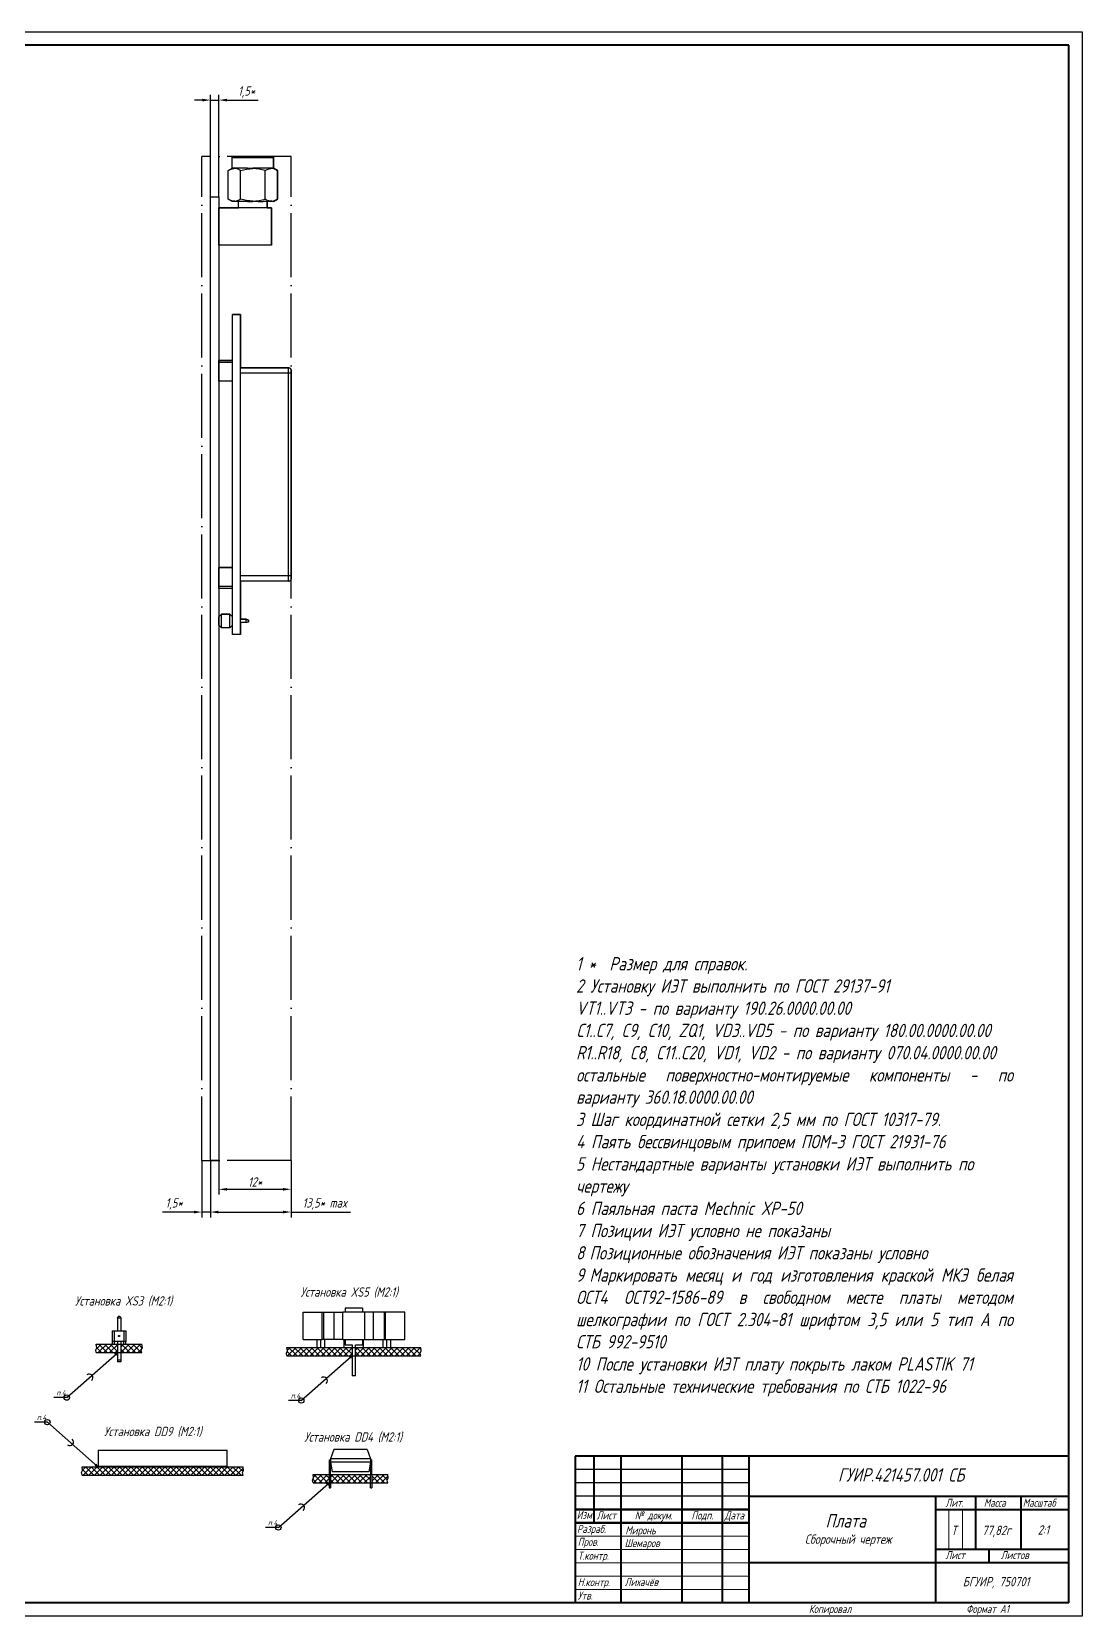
# Model space of a CAD drawing. Extents: x 346 to 4955, y 45 to 639.
# Drawn here: x 3597 to 3991, y 45 to 639 of the extents above; entities that cross this region are included whole.
import ezdxf

# ---------------------------------------------------------------- set-up
doc = ezdxf.new("R2010")
doc.units = 0
doc.header["$MEASUREMENT"] = 0
doc.linetypes.add('ACAD_ISO04W100', pattern=[30, 24, -3, 0, -3])
doc.layers.get('0').update_dxf_attribs({"linetype": 'CONTINUOUS'})
doc.layers.get('DEFPOINTS').update_dxf_attribs({"linetype": 'CONTINUOUS'})
doc.layers.add('KONTUR', color=7, linetype='CONTINUOUS')
doc.layers.add('Тонкие', color=7, linetype='CONTINUOUS')
for name, color, linetype, lineweight in [('Основная', 7, 'CONTINUOUS', 40), ('текст', 7, 'CONTINUOUS', 30), ('тонкая', 7, 'CONTINUOUS', 20)]:
    doc.layers.add(name, color=color, linetype=linetype, lineweight=lineweight)
doc.styles.add('GOST type A', font='gost.TTF', dxfattribs={"oblique": 15, "height": 0.2})
doc.styles.add('GOST type A0', font='gost.TTF', dxfattribs={"oblique": 15, "height": 3.5})
doc.dimstyles.new('GOST type A', dxfattribs={"dimtxt": 3.5, "dimasz": 3, "dimexe": 2, "dimexo": 0, "dimgap": 1, "dimtad": 1, "dimtoh": 1, "dimtxsty": 'GOST type A0', "dimcen": 0, "dimazin": 2, "dimtfac": 1, "dimtmove": 0, "dimatfit": 3, "dimfxl": 1, "dimarcsym": 0})
pattern_1 = [(45, (249.712, 0), (-1.0606602, 1.0606602), []), (135, (249.712, 0), (-1.0606602, -1.0606602), [])]

# ---------------------------------------------------------------- blocks, each defined once
blk = doc.blocks.new('*D8')
at = {"color": 0, "lineweight": -2, "transparency": 16777216}
for p, q in [((3661.04, 613.18), (3658.04, 613.18)), ((3664.04, 576.85), (3664.04, 615.18)), ((3664.04, 613.18), (3667.22, 613.18)), ((3667.22, 576.85), (3667.22, 615.18)), ((3670.22, 613.18), (3681.92, 613.18))]:
    blk.add_line(p, q, dxfattribs=at)
at = {"color": 0, "transparency": 16777216}
for points in [[(3661.04, 613.68), (3661.04, 612.68), (3664.04, 613.18)], [(3670.22, 613.68), (3670.22, 612.68), (3667.22, 613.18)]]:
    blk.add_solid(points, dxfattribs=at)
at = {"layer": 'DEFPOINTS', "color": 0, "transparency": 16777216}
for p in [(3667.22, 613.18), (3664.04, 576.85), (3667.22, 576.85)]:
    blk.add_point(p, dxfattribs=at)
at = {"color": 0, "transparency": 16777216, "insert": (3677.57, 616.19), "char_height": 3.5, "attachment_point": 5, "style": 'GOST type A0'}
blk.add_mtext('1,5*', dxfattribs=at)
blk = doc.blocks.new('*D9')
at = {"layer": 'DEFPOINTS', "color": 0, "transparency": 16777216}
for p in [(3667.22, 215.65), (3694.3, 215.65), (3694.3, 204.88)]:
    blk.add_point(p, dxfattribs=at)
at = {"layer": 'Тонкие', "color": 0, "lineweight": -2, "transparency": 16777216}
for p, q in [((3667.22, 215.65), (3667.22, 202.88)), ((3694.3, 215.65), (3694.3, 202.88)), ((3670.22, 204.88), (3691.3, 204.88))]:
    blk.add_line(p, q, dxfattribs=at)
at = {"layer": 'Тонкие', "color": 0, "transparency": 16777216}
for points in [[(3670.22, 205.38), (3670.22, 204.38), (3667.22, 204.88)], [(3691.3, 205.38), (3691.3, 204.38), (3694.3, 204.88)]]:
    blk.add_solid(points, dxfattribs=at)
at = {"layer": 'Тонкие', "color": 0, "transparency": 16777216, "insert": (3680.76, 207.63), "char_height": 3.5, "attachment_point": 5, "style": 'GOST type A0'}
blk.add_mtext('12*', dxfattribs=at)
blk = doc.blocks.new('*D10')
at = {"layer": 'DEFPOINTS', "color": 0, "transparency": 16777216}
for p in [(3664.04, 215.65), (3694.3, 215.65), (3694.3, 196.35)]:
    blk.add_point(p, dxfattribs=at)
at = {"layer": 'Тонкие', "color": 0, "lineweight": -2, "transparency": 16777216}
for p, q in [((3664.04, 215.65), (3664.04, 194.35)), ((3694.3, 215.65), (3694.3, 194.35)), ((3667.04, 196.35), (3691.3, 196.35)), ((3694.3, 196.35), (3716.5, 196.35))]:
    blk.add_line(p, q, dxfattribs=at)
at = {"layer": 'Тонкие', "color": 0, "transparency": 16777216}
for points in [[(3667.04, 196.85), (3667.04, 195.85), (3664.04, 196.35)], [(3691.3, 196.85), (3691.3, 195.85), (3694.3, 196.35)]]:
    blk.add_solid(points, dxfattribs=at)
at = {"layer": 'Тонкие', "color": 0, "transparency": 16777216, "insert": (3706.9, 199.37), "char_height": 3.5, "attachment_point": 5, "style": 'GOST type A0'}
blk.add_mtext('13,5* max', dxfattribs=at)
blk = doc.blocks.new('*D11')
at = {"layer": 'DEFPOINTS', "color": 0, "transparency": 16777216}
for p in [(3660.86, 215.65), (3664.04, 215.65), (3664.04, 196.35)]:
    blk.add_point(p, dxfattribs=at)
at = {"layer": 'Тонкие', "color": 0, "lineweight": -2, "transparency": 16777216}
for p, q in [((3660.86, 215.65), (3660.86, 194.35)), ((3664.04, 215.65), (3664.04, 194.35)), ((3657.86, 196.35), (3646.03, 196.35)), ((3664.04, 196.35), (3660.86, 196.35)), ((3667.04, 196.35), (3670.04, 196.35))]:
    blk.add_line(p, q, dxfattribs=at)
at = {"layer": 'Тонкие', "color": 0, "transparency": 16777216}
for points in [[(3657.86, 196.85), (3657.86, 195.85), (3660.86, 196.35)], [(3667.04, 196.85), (3667.04, 195.85), (3664.04, 196.35)]]:
    blk.add_solid(points, dxfattribs=at)
at = {"layer": 'Тонкие', "color": 0, "transparency": 16777216, "insert": (3650.38, 199.37), "char_height": 3.5, "attachment_point": 5, "style": 'GOST type A0'}
blk.add_mtext('1,5*', dxfattribs=at)

msp = doc.modelspace()

# ---------------------------------------------------------------- hatches: boundary and pattern name
h = msp.add_hatch()
h.set_pattern_fill('ANSI37', color=256, scale=12)
h.set_pattern_definition(pattern_1)
h.paths.add_polyline_path([(3585.423, 99.112), (3558.843, 99.112), (3559.043, 97.769), (3558.643, 96.969), (3558.843, 95.969), (3585.423, 95.969), (3585.223, 96.969), (3585.623, 97.769)])
h.paths.add_polyline_path([(3676.062, 98.707), (3676.462, 99.507), (3676.262, 100.849), (3615.95, 100.849), (3616.15, 99.507), (3615.75, 98.707), (3615.95, 97.707), (3676.262, 97.707)])
h.paths.add_polyline_path([(3512.016, 154.567), (3511.816, 155.909), (3470.416, 155.909), (3470.616, 154.567), (3470.216, 153.767), (3470.416, 152.767), (3511.816, 152.767), (3511.616, 153.767)])
h = msp.add_hatch()
h.set_pattern_fill('ANSI37', color=256, scale=12)
h.set_pattern_definition(pattern_1)
h.paths.add_polyline_path([(3220.716, 96.847), (3214.716, 96.847), (3214.916, 95.505), (3214.516, 94.705), (3214.716, 93.705), (3220.716, 93.705)])
h.paths.add_polyline_path([(3225.796, 96.847), (3221.986, 96.847), (3221.986, 93.705), (3225.796, 93.705)])
h.paths.add_polyline_path([(3230.876, 96.847), (3227.066, 96.847), (3227.066, 93.705), (3230.876, 93.705)])
h.paths.add_polyline_path([(3252.647, 96.847), (3232.146, 96.847), (3232.146, 93.705), (3252.647, 93.705)])
h.paths.add_polyline_path([(3307.474, 97.74), (3288.274, 97.74), (3288.274, 94.598), (3307.474, 94.598)])
h.paths.add_polyline_path([(3331.474, 96.398), (3331.274, 97.74), (3309.074, 97.74), (3309.074, 94.598), (3331.274, 94.598), (3331.074, 95.598)])
h.paths.add_polyline_path([(3363.973, 89.788), (3356.982, 89.788), (3357.182, 88.446), (3356.782, 87.646), (3356.982, 86.646), (3363.973, 86.646)])
h.paths.add_polyline_path([(3396.882, 89.788), (3370.323, 89.788), (3370.323, 86.646), (3396.882, 86.646)])
h.paths.add_polyline_path([(3369.053, 89.788), (3365.243, 89.788), (3365.243, 86.646), (3369.053, 86.646)])
h.paths.add_polyline_path([(3436.73, 102.155), (3430.73, 102.155), (3430.93, 100.813), (3430.53, 100.013), (3430.73, 99.013), (3436.73, 99.013)])
h.paths.add_polyline_path([(3452.478, 102.155), (3437.238, 102.155), (3437.238, 99.013), (3452.478, 99.013)])
h.paths.add_polyline_path([(3459.186, 100.813), (3458.986, 102.155), (3452.986, 102.155), (3452.986, 99.013), (3458.986, 99.013), (3458.786, 100.013)])
h.paths.add_polyline_path([(3563.61, 148.006), (3563.637, 149.427), (3556.937, 149.427), (3557.137, 148.085), (3556.737, 147.285), (3556.937, 146.285), (3564.071, 146.285)])
h.paths.add_polyline_path([(3567.437, 149.427), (3564.637, 149.427), (3564.645, 148.006), (3565.106, 146.285), (3567.437, 146.285)])
h.paths.add_polyline_path([(3576.541, 148.186), (3576.66, 149.427), (3572.437, 149.427), (3572.437, 146.285), (3575.654, 146.285)])
h.paths.add_polyline_path([(3592.183, 149.427), (3577.316, 149.427), (3577.203, 148.186), (3576.316, 146.285), (3592.183, 146.285)])
h.paths.add_polyline_path([(3629.165, 146.801), (3621.26, 146.801), (3621.46, 145.459), (3621.06, 144.659), (3621.26, 143.659), (3629.165, 143.659)])
h.paths.add_polyline_path([(3638.54, 145.459), (3638.34, 146.801), (3630.435, 146.801), (3630.435, 143.659), (3638.34, 143.659), (3638.14, 144.659)])
h.paths.add_polyline_path([(3717.157, 145.635), (3692.742, 145.635), (3692.942, 144.293), (3692.542, 143.493), (3692.742, 142.493), (3717.157, 142.493)])
h = msp.add_hatch()
h.set_pattern_fill('ANSI37', color=256, scale=12)
h.set_pattern_definition(pattern_1)
h.paths.add_polyline_path([(3743.042, 144.293), (3742.842, 145.635), (3718.427, 145.635), (3718.427, 142.493), (3742.842, 142.493), (3742.642, 143.493)])
h = msp.add_hatch()
h.set_pattern_fill('ANSI37', color=256, scale=12)
h.set_pattern_definition(pattern_1)
h.paths.add_polyline_path([(3723.984, 98.002), (3709.018, 98.002), (3709.018, 94.86), (3723.984, 94.86)])
h.paths.add_polyline_path([(3708.51, 98.002), (3702.51, 98.002), (3702.71, 96.66), (3702.31, 95.86), (3702.51, 94.86), (3708.51, 94.86)])
h.paths.add_polyline_path([(3730.692, 96.66), (3730.492, 98.002), (3724.492, 98.002), (3724.492, 94.86), (3730.492, 94.86), (3730.292, 95.86)])

# ---------------------------------------------------------------- linework, layer by layer
at = {"color": 7, "lineweight": 30}
for p, q in [((3672.192, 591.567), (3672.206, 591.671)), ((3672.192, 591.567), (3672.206, 591.671)), ((3672.192, 587.647), (3672.192, 591.567)), ((3672.192, 587.647), (3672.192, 591.567)), ((3672.456, 591.567), (3672.192, 591.567)), ((3672.206, 591.671), (3672.246, 591.767)), ((3672.206, 591.671), (3672.246, 591.767)), ((3672.246, 591.767), (3672.31, 591.851)), ((3672.246, 591.767), (3672.31, 591.851)), ((3672.31, 591.851), (3672.392, 591.913)), ((3672.31, 591.851), (3672.392, 591.913)), ((3672.392, 591.913), (3672.488, 591.953)), ((3672.392, 591.913), (3672.488, 591.953)), ((3673.23, 591.567), (3672.456, 591.567)), ((3672.488, 591.953), (3672.842, 591.967)), ((3672.488, 591.953), (3672.842, 591.967)), ((3672.842, 591.967), (3687.042, 591.967)), ((3673.576, 591.967), (3672.842, 591.967)), ((3674.462, 591.567), (3673.23, 591.567)), ((3674.744, 591.967), (3673.576, 591.967)), ((3676.068, 591.567), (3674.462, 591.567)), ((3676.266, 591.967), (3674.744, 591.967)), ((3677.936, 591.567), (3676.068, 591.567)), ((3678.04, 591.967), (3676.266, 591.967)), ((3679.942, 591.567), (3677.936, 591.567)), ((3679.942, 591.967), (3678.04, 591.967)), ((3681.844, 591.967), (3679.942, 591.967)), ((3679.942, 591.767), (3679.942, 591.953)), ((3679.942, 591.567), (3679.942, 591.671)), ((3681.948, 591.567), (3679.942, 591.567)), ((3683.618, 591.967), (3681.844, 591.967)), ((3683.818, 591.567), (3681.948, 591.567)), ((3685.14, 591.967), (3683.618, 591.967)), ((3685.422, 591.567), (3683.818, 591.567)), ((3686.308, 591.967), (3685.14, 591.967)), ((3686.654, 591.567), (3685.422, 591.567)), ((3687.042, 591.967), (3686.308, 591.967)), ((3687.428, 591.567), (3686.654, 591.567)), ((3687.042, 591.967), (3687.396, 591.953)), ((3687.396, 591.953), (3687.042, 591.967)), ((3687.396, 591.953), (3687.492, 591.913)), ((3687.492, 591.913), (3687.396, 591.953)), ((3687.428, 591.567), (3687.692, 591.567)), ((3687.492, 591.913), (3687.574, 591.851)), ((3687.574, 591.851), (3687.492, 591.913)), ((3687.574, 591.851), (3687.638, 591.767)), ((3687.638, 591.767), (3687.574, 591.851)), ((3687.638, 591.767), (3687.678, 591.671)), ((3687.678, 591.671), (3687.638, 591.767)), ((3687.678, 591.671), (3687.692, 591.567)), ((3687.692, 591.567), (3687.678, 591.671)), ((3687.692, 591.567), (3687.692, 587.647)), ((3687.692, 587.647), (3687.692, 591.567)), ((3670.704, 586.789), (3672.192, 587.647)), ((3670.704, 586.789), (3672.192, 587.647)), ((3670.704, 586.789), (3671.462, 587.167)), ((3670.704, 576.027), (3670.704, 586.789)), ((3670.704, 576.027), (3670.704, 586.789)), ((3671.462, 587.167), (3672.23, 587.413)), ((3672.456, 587.647), (3672.192, 587.647)), ((3672.23, 587.413), (3672.86, 587.499)), ((3673.23, 587.647), (3672.456, 587.647)), ((3673.496, 587.469), (3672.86, 587.499)), ((3674.462, 587.647), (3673.23, 587.647)), ((3674.418, 587.227), (3673.496, 587.469)), ((3675.324, 586.789), (3674.418, 587.227)), ((3676.068, 587.647), (3674.462, 587.647)), ((3675.324, 586.789), (3676.462, 587.085)), ((3675.324, 576.027), (3675.324, 586.789)), ((3677.936, 587.647), (3676.068, 587.647)), ((3676.462, 587.085), (3677.614, 587.311)), ((3677.614, 587.311), (3678.774, 587.453)), ((3677.936, 587.647), (3679.942, 587.647)), ((3678.774, 587.453), (3679.942, 587.503)), ((3681.948, 587.647), (3679.942, 587.647)), ((3679.942, 587.503), (3679.942, 587.647)), ((3679.942, 587.503), (3679.942, 587.647)), ((3681.118, 587.453), (3679.942, 587.503)), ((3682.286, 587.309), (3681.118, 587.453)), ((3683.818, 587.647), (3681.948, 587.647)), ((3683.432, 587.083), (3682.286, 587.309)), ((3684.56, 586.789), (3683.432, 587.083)), ((3685.422, 587.647), (3683.818, 587.647)), ((3684.56, 586.789), (3685.32, 587.167)), ((3684.56, 576.027), (3684.56, 586.789)), ((3685.32, 587.167), (3686.086, 587.413)), ((3686.654, 587.647), (3685.422, 587.647)), ((3686.086, 587.413), (3686.716, 587.499)), ((3687.428, 587.647), (3686.654, 587.647)), ((3687.352, 587.469), (3686.716, 587.499)), ((3688.274, 587.227), (3687.352, 587.469)), ((3687.428, 587.647), (3687.692, 587.647)), ((3687.692, 587.647), (3689.18, 586.789)), ((3689.18, 586.789), (3687.692, 587.647)), ((3689.18, 586.789), (3688.274, 587.227)), ((3689.18, 586.789), (3689.18, 576.027)), ((3689.18, 576.027), (3689.18, 586.789)), ((3664.039, 215.647), (3664.039, 576.847)), ((3664.039, 576.847), (3667.222, 576.847)), ((3667.222, 576.847), (3667.222, 215.647)), ((3667.222, 571.867), (3667.222, 572.767)), ((3667.222, 572.767), (3674.542, 572.767)), ((3686.942, 572.767), (3667.222, 572.767)), ((3667.222, 558.767), (3667.222, 572.767)), ((3672.192, 575.167), (3670.704, 576.027)), ((3671.61, 575.587), (3670.704, 576.027)), ((3672.192, 575.167), (3670.704, 576.027)), ((3672.532, 575.345), (3671.61, 575.587)), ((3674.542, 575.167), (3672.192, 575.167)), ((3672.456, 575.167), (3672.192, 575.167)), ((3673.23, 575.167), (3672.456, 575.167)), ((3673.168, 575.315), (3672.532, 575.345)), ((3673.168, 575.315), (3673.798, 575.401)), ((3674.462, 575.167), (3673.23, 575.167)), ((3673.798, 575.401), (3674.564, 575.647)), ((3676.068, 575.167), (3674.462, 575.167)), ((3674.542, 572.767), (3674.542, 575.167)), ((3674.542, 572.767), (3674.542, 575.167)), ((3674.564, 575.647), (3675.324, 576.027)), ((3676.462, 575.729), (3675.324, 576.027)), ((3677.936, 575.167), (3676.068, 575.167)), ((3677.614, 575.503), (3676.462, 575.729)), ((3678.774, 575.361), (3677.614, 575.503)), ((3677.936, 575.167), (3679.942, 575.167)), ((3679.942, 575.311), (3678.774, 575.361)), ((3679.942, 575.311), (3681.118, 575.361)), ((3679.942, 575.167), (3679.942, 575.311)), ((3681.948, 575.167), (3679.942, 575.167)), ((3681.118, 575.361), (3682.286, 575.505)), ((3681.948, 575.167), (3683.818, 575.167)), ((3682.286, 575.505), (3683.432, 575.733)), ((3683.432, 575.733), (3684.56, 576.027)), ((3685.422, 575.167), (3683.818, 575.167)), ((3685.466, 575.587), (3684.56, 576.027)), ((3687.692, 575.167), (3685.342, 575.167)), ((3685.342, 575.167), (3685.342, 572.767)), ((3685.342, 572.767), (3685.342, 575.167)), ((3685.342, 572.767), (3686.942, 572.767)), ((3686.654, 575.167), (3685.422, 575.167)), ((3686.388, 575.345), (3685.466, 575.587)), ((3687.024, 575.315), (3686.388, 575.345)), ((3687.428, 575.167), (3686.654, 575.167)), ((3686.942, 572.767), (3686.942, 558.767)), ((3686.942, 558.767), (3686.942, 572.767)), ((3687.024, 575.315), (3687.654, 575.401)), ((3687.692, 575.167), (3687.428, 575.167)), ((3687.654, 575.401), (3688.422, 575.647)), ((3689.18, 576.027), (3687.692, 575.167)), ((3687.692, 575.167), (3689.18, 576.027)), ((3688.422, 575.647), (3689.18, 576.027)), ((3667.222, 567.037), (3667.222, 569.827)), ((3667.222, 561.707), (3667.222, 564.497)), ((3667.222, 558.767), (3667.222, 559.667)), ((3686.942, 558.767), (3667.222, 558.767)), ((3686.942, 558.767), (3667.222, 558.767)), ((3672.302, 515.555), (3672.302, 532.847)), ((3672.302, 532.847), (3675.302, 532.847)), ((3675.302, 532.847), (3672.302, 532.847)), ((3672.302, 412.847), (3672.302, 532.847)), ((3675.302, 532.847), (3675.302, 512.847)), ((3675.302, 412.847), (3675.302, 532.847)), ((3667.222, 514.847), (3667.222, 515.555)), ((3667.222, 515.555), (3672.302, 515.555)), ((3667.222, 514.847), (3667.222, 515.555)), ((3672.302, 515.555), (3667.222, 515.555)), ((3667.222, 507.775), (3667.222, 514.847)), ((3667.222, 507.775), (3667.222, 514.847)), ((3672.302, 514.847), (3667.222, 514.847)), ((3675.302, 512.847), (3693.302, 512.847)), ((3693.302, 512.847), (3675.302, 512.847)), ((3693.302, 510.847), (3675.302, 510.847)), ((3693.302, 512.847), (3693.56, 512.813)), ((3693.56, 512.813), (3693.302, 512.847)), ((3693.302, 512.779), (3693.302, 512.847)), ((3693.302, 512.579), (3693.302, 512.779)), ((3693.302, 512.261), (3693.302, 512.579)), ((3693.302, 511.847), (3693.302, 512.261)), ((3693.302, 511.365), (3693.302, 511.847)), ((3693.302, 510.847), (3693.302, 511.365)), ((3693.302, 434.847), (3693.302, 510.847)), ((3693.56, 510.847), (3693.302, 510.847)), ((3693.56, 512.813), (3693.802, 512.713)), ((3693.802, 512.713), (3693.56, 512.813)), ((3693.802, 510.847), (3693.56, 510.847)), ((3693.802, 512.713), (3694.01, 512.555)), ((3694.01, 512.555), (3693.802, 512.713)), ((3694.01, 510.847), (3693.802, 510.847)), ((3694.01, 512.555), (3694.168, 512.347)), ((3694.168, 512.347), (3694.01, 512.555)), ((3694.168, 510.847), (3694.01, 510.847)), ((3694.168, 512.347), (3694.268, 512.105)), ((3694.268, 512.105), (3694.168, 512.347)), ((3694.268, 510.847), (3694.168, 510.847)), ((3694.268, 512.105), (3694.302, 511.847)), ((3694.302, 511.847), (3694.268, 512.105)), ((3694.268, 510.847), (3694.302, 510.847)), ((3694.302, 511.847), (3694.302, 510.847)), ((3694.302, 511.813), (3694.302, 511.847)), ((3694.302, 511.713), (3694.302, 511.813)), ((3694.302, 511.555), (3694.302, 511.713)), ((3694.302, 511.347), (3694.302, 511.555)), ((3694.302, 511.105), (3694.302, 511.347)), ((3694.302, 510.847), (3694.302, 511.105)), ((3694.302, 510.847), (3694.302, 434.847)), ((3694.302, 434.847), (3694.302, 510.847)), ((3672.302, 507.775), (3667.222, 507.775)), ((3672.302, 507.775), (3667.222, 507.775)), ((3672.302, 437.919), (3672.302, 507.775)), ((3667.222, 430.847), (3667.222, 437.919)), ((3667.222, 437.919), (3672.302, 437.919)), ((3667.222, 430.847), (3667.222, 437.919)), ((3672.302, 437.919), (3667.222, 437.919)), ((3693.302, 434.847), (3675.302, 434.847)), ((3693.56, 434.847), (3693.302, 434.847)), ((3693.302, 434.329), (3693.302, 434.847)), ((3693.302, 433.847), (3693.302, 434.329)), ((3693.302, 433.433), (3693.302, 433.847)), ((3693.802, 434.847), (3693.56, 434.847)), ((3694.01, 434.847), (3693.802, 434.847)), ((3694.168, 434.847), (3694.01, 434.847)), ((3694.268, 434.847), (3694.168, 434.847)), ((3694.302, 434.847), (3694.268, 434.847)), ((3694.302, 433.881), (3694.268, 433.589)), ((3694.268, 433.589), (3694.302, 433.881)), ((3694.302, 434.847), (3694.302, 433.881)), ((3694.302, 434.589), (3694.302, 434.847)), ((3694.302, 434.347), (3694.302, 434.589)), ((3694.302, 434.139), (3694.302, 434.347)), ((3694.302, 433.981), (3694.302, 434.139)), ((3694.302, 433.881), (3694.302, 433.981)), ((3667.222, 430.139), (3667.222, 430.847)), ((3667.222, 430.139), (3667.222, 430.847)), ((3672.302, 430.847), (3667.222, 430.847)), ((3672.302, 430.139), (3667.222, 430.139)), ((3672.302, 430.139), (3667.222, 430.139)), ((3672.302, 419.451), (3672.302, 430.139)), ((3693.302, 432.847), (3675.302, 432.847)), ((3675.302, 432.847), (3675.302, 418.567)), ((3693.302, 432.847), (3675.302, 432.847)), ((3693.302, 433.115), (3693.302, 433.433)), ((3693.302, 432.915), (3693.302, 433.115)), ((3693.302, 432.847), (3693.302, 432.915)), ((3693.56, 432.881), (3693.302, 432.847)), ((3693.302, 432.847), (3693.56, 432.881)), ((3693.802, 432.981), (3693.56, 432.881)), ((3693.56, 432.881), (3693.802, 432.981)), ((3694.01, 433.139), (3693.802, 432.981)), ((3693.802, 432.981), (3694.01, 433.139)), ((3694.168, 433.347), (3694.01, 433.139)), ((3694.01, 433.139), (3694.168, 433.347)), ((3694.268, 433.589), (3694.168, 433.347)), ((3694.168, 433.347), (3694.268, 433.589)), ((3667.222, 419.451), (3668.238, 420.467)), ((3667.222, 419.451), (3668.238, 420.467)), ((3667.222, 418.567), (3667.222, 419.451)), ((3667.222, 416.403), (3667.222, 419.451)), ((3667.222, 416.403), (3667.222, 417.287)), ((3668.238, 415.387), (3667.222, 416.403)), ((3668.238, 415.387), (3667.222, 416.403)), ((3668.238, 420.467), (3671.286, 420.467)), ((3671.286, 420.467), (3668.238, 420.467)), ((3668.238, 415.387), (3668.238, 420.467)), ((3671.286, 420.467), (3672.302, 419.451)), ((3671.286, 415.387), (3671.286, 420.467)), ((3672.302, 419.451), (3671.286, 420.467)), ((3672.302, 416.403), (3671.286, 415.387)), ((3671.286, 415.387), (3672.302, 416.403)), ((3672.302, 412.847), (3672.302, 416.403)), ((3675.302, 418.567), (3677.448, 418.567)), ((3677.448, 418.567), (3675.302, 418.567)), ((3677.448, 417.287), (3675.302, 417.287)), ((3675.302, 417.287), (3675.302, 412.847)), ((3677.448, 417.287), (3675.302, 417.287)), ((3677.448, 418.567), (3678.302, 418.247)), ((3677.448, 417.287), (3677.448, 418.567)), ((3678.302, 418.247), (3677.448, 418.567)), ((3678.302, 417.607), (3677.448, 417.287)), ((3677.448, 417.287), (3678.302, 417.607)), ((3678.302, 418.247), (3678.302, 417.607)), ((3678.302, 417.607), (3678.302, 418.247)), ((3671.286, 415.387), (3668.238, 415.387)), ((3671.286, 415.387), (3668.238, 415.387)), ((3675.302, 412.847), (3672.302, 412.847)), ((3675.302, 412.847), (3672.302, 412.847)), ((3667.222, 215.647), (3664.039, 215.647))]:
    msp.add_line(p, q, dxfattribs=at)
at = {"color": 7}
for p, q in [((3629.165, 156.605), (3629.517, 157.215)), ((3629.165, 156.605), (3629.165, 151.881)), ((3630.435, 156.605), (3629.165, 156.605)), ((3630.083, 157.215), (3629.517, 157.215)), ((3630.083, 157.215), (3630.435, 156.605)), ((3630.435, 156.605), (3630.435, 151.881)), ((3698.742, 158.795), (3699.554, 158.795)), ((3698.742, 148.635), (3698.742, 158.795)), ((3699.554, 158.795), (3702.019, 158.795)), ((3702.019, 158.795), (3705.914, 158.795)), ((3705.914, 158.795), (3706.134, 158.795)), ((3705.914, 148.635), (3705.914, 158.795)), ((3706.134, 158.795), (3706.316, 158.795)), ((3706.316, 158.795), (3706.454, 158.795)), ((3706.454, 158.795), (3710.431, 158.795)), ((3706.454, 158.795), (3706.454, 148.635)), ((3710.431, 158.795), (3710.965, 158.795)), ((3710.431, 148.635), (3710.431, 158.795)), ((3710.965, 158.795), (3711.74, 158.795)), ((3711.74, 158.795), (3712.689, 158.795)), ((3712.689, 158.795), (3713.728, 158.795)), ((3721.856, 158.795), (3713.728, 158.795)), ((3713.728, 148.635), (3713.728, 158.795)), ((3721.094, 160.319), (3714.49, 160.319)), ((3714.49, 160.319), (3714.49, 160.262)), ((3714.49, 160.262), (3714.49, 160.095)), ((3714.49, 160.095), (3714.49, 159.829)), ((3714.49, 159.829), (3714.49, 159.482)), ((3714.49, 159.482), (3714.49, 159.079)), ((3714.49, 159.079), (3714.49, 158.795)), ((3721.094, 160.319), (3721.094, 160.262)), ((3721.094, 160.262), (3721.094, 160.095)), ((3721.094, 160.095), (3721.094, 159.829)), ((3721.094, 159.829), (3721.094, 159.482)), ((3721.094, 159.482), (3721.094, 159.079)), ((3721.094, 159.079), (3721.094, 158.795)), ((3722.896, 158.795), (3721.856, 158.795)), ((3721.856, 148.635), (3721.856, 158.795)), ((3723.845, 158.795), (3722.896, 158.795)), ((3724.62, 158.795), (3723.845, 158.795)), ((3725.154, 158.795), (3724.62, 158.795)), ((3729.131, 158.795), (3725.154, 158.795)), ((3725.154, 148.635), (3725.154, 158.795)), ((3729.269, 158.795), (3729.131, 158.795)), ((3729.131, 158.795), (3729.131, 148.635)), ((3729.451, 158.795), (3729.269, 158.795)), ((3729.671, 158.795), (3729.451, 158.795)), ((3733.566, 158.795), (3729.671, 158.795)), ((3729.671, 148.635), (3729.671, 158.795)), ((3736.031, 158.795), (3733.566, 158.795)), ((3736.842, 158.795), (3736.031, 158.795)), ((3736.842, 148.635), (3736.842, 158.795)), ((3627.26, 151.881), (3627.26, 147.817)), ((3627.26, 151.881), (3627.921, 151.881)), ((3627.921, 151.881), (3629.165, 151.881)), ((3627.921, 151.881), (3631.68, 151.881)), ((3627.921, 151.881), (3627.921, 147.817)), ((3629.628, 149.669), (3629.628, 150.028)), ((3629.628, 150.028), (3629.973, 150.028)), ((3629.973, 149.669), (3629.628, 149.669)), ((3629.973, 150.028), (3629.973, 149.669)), ((3630.435, 151.881), (3631.68, 151.881)), ((3631.68, 147.817), (3631.68, 151.881)), ((3631.68, 151.881), (3632.34, 151.881)), ((3632.34, 151.881), (3632.34, 147.817)), ((3698.742, 148.635), (3698.832, 148.635)), ((3698.832, 148.635), (3699.99, 148.635)), ((3699.99, 148.635), (3702.407, 148.635)), ((3702.407, 148.635), (3705.914, 148.635)), ((3703.906, 148.635), (3703.906, 145.635)), ((3705.43, 145.635), (3705.43, 148.635)), ((3706.134, 148.635), (3705.914, 148.635)), ((3706.134, 148.635), (3705.914, 148.635)), ((3706.316, 148.635), (3706.134, 148.635)), ((3706.454, 148.635), (3706.316, 148.635)), ((3706.454, 148.635), (3706.316, 148.635)), ((3710.431, 148.635), (3706.454, 148.635)), ((3706.954, 145.635), (3706.954, 148.635)), ((3710.965, 148.635), (3710.431, 148.635)), ((3711.74, 148.635), (3710.965, 148.635)), ((3712.689, 148.635), (3711.74, 148.635)), ((3713.728, 148.635), (3712.689, 148.635)), ((3713.728, 148.635), (3721.856, 148.635)), ((3714.173, 145.635), (3714.173, 148.635)), ((3714.49, 148.635), (3714.49, 146.603)), ((3721.094, 148.635), (3721.094, 146.603)), ((3721.412, 145.635), (3721.412, 148.635)), ((3721.856, 148.635), (3722.896, 148.635)), ((3722.896, 148.635), (3723.845, 148.635)), ((3723.845, 148.635), (3724.62, 148.635)), ((3724.62, 148.635), (3725.154, 148.635)), ((3725.154, 148.635), (3729.131, 148.635)), ((3728.631, 148.635), (3728.631, 145.635)), ((3729.131, 148.635), (3729.269, 148.635)), ((3729.269, 148.635), (3729.131, 148.635)), ((3729.269, 148.635), (3729.451, 148.635)), ((3729.451, 148.635), (3729.671, 148.635)), ((3729.671, 148.635), (3729.451, 148.635)), ((3729.671, 148.635), (3733.178, 148.635)), ((3730.155, 145.635), (3730.155, 148.635)), ((3731.679, 145.635), (3731.679, 148.635)), ((3733.178, 148.635), (3735.595, 148.635)), ((3735.595, 148.635), (3736.753, 148.635)), ((3736.753, 148.635), (3736.842, 148.635)), ((3621.06, 144.659), (3621.46, 145.459)), ((3621.26, 143.659), (3621.06, 144.659)), ((3621.26, 146.801), (3638.34, 146.801)), ((3621.46, 145.459), (3621.26, 146.801)), ((3621.26, 143.659), (3638.34, 143.659)), ((3627.26, 147.817), (3627.26, 146.801)), ((3627.921, 147.817), (3627.26, 147.817)), ((3631.68, 147.817), (3627.921, 147.817)), ((3628.124, 146.801), (3628.124, 147.817)), ((3629.165, 147.817), (3629.165, 146.801)), ((3629.165, 146.801), (3629.165, 140.806)), ((3630.435, 147.817), (3630.435, 146.801)), ((3630.435, 146.801), (3630.435, 140.806)), ((3631.477, 147.817), (3631.477, 146.801)), ((3632.34, 147.817), (3631.68, 147.817)), ((3632.34, 146.801), (3632.34, 147.817)), ((3638.14, 144.659), (3638.54, 145.459)), ((3638.34, 143.659), (3638.14, 144.659)), ((3638.54, 145.459), (3638.34, 146.801)), ((3692.542, 143.493), (3692.942, 144.293)), ((3692.742, 142.493), (3692.542, 143.493)), ((3692.742, 145.635), (3742.842, 145.635)), ((3692.942, 144.293), (3692.742, 145.635)), ((3714.49, 146.603), (3717.157, 146.603)), ((3717.157, 146.603), (3717.157, 145.635)), ((3717.157, 145.635), (3717.157, 134.919)), ((3718.427, 146.603), (3721.094, 146.603)), ((3718.427, 145.635), (3718.427, 146.603)), ((3718.427, 134.919), (3718.427, 145.635)), ((3742.642, 143.493), (3743.042, 144.293)), ((3742.842, 142.493), (3742.642, 143.493)), ((3743.042, 144.293), (3742.842, 145.635)), ((3630.435, 140.806), (3629.165, 140.806)), ((3629.165, 140.806), (3629.165, 140.197)), ((3630.435, 140.197), (3629.165, 140.197)), ((3630.435, 140.806), (3630.435, 140.197)), ((3692.742, 142.493), (3742.842, 142.493)), ((3718.427, 134.919), (3717.157, 134.919)), ((3621.95, 107.149), (3670.262, 107.149)), ((3621.95, 107.149), (3621.95, 100.951)), ((3628.898, 107.153), (3628.901, 107.153)), ((3628.898, 107.152), (3628.898, 107.153)), ((3628.898, 107.152), (3628.898, 107.149)), ((3628.901, 107.153), (3628.957, 107.153)), ((3628.957, 107.153), (3629.086, 107.153)), ((3629.086, 107.153), (3629.279, 107.153)), ((3629.279, 107.153), (3629.524, 107.153)), ((3629.524, 107.153), (3629.806, 107.153)), ((3629.806, 107.153), (3630.106, 107.153)), ((3630.106, 107.153), (3630.406, 107.153)), ((3630.106, 107.149), (3630.106, 107.153)), ((3630.406, 107.153), (3630.688, 107.153)), ((3630.688, 107.153), (3630.933, 107.153)), ((3630.933, 107.153), (3631.126, 107.153)), ((3631.126, 107.153), (3631.255, 107.153)), ((3631.255, 107.153), (3631.311, 107.153)), ((3631.311, 107.153), (3631.314, 107.153)), ((3631.314, 107.15), (3631.314, 107.153)), ((3631.314, 107.15), (3631.314, 107.149)), ((3670.262, 100.951), (3670.262, 107.149)), ((3710.24, 107.4), (3709.02, 103.874)), ((3722.762, 107.4), (3710.24, 107.4)), ((3720.448, 107.406), (3720.451, 107.406)), ((3720.448, 107.403), (3720.448, 107.406)), ((3720.448, 107.403), (3720.448, 107.4)), ((3720.451, 107.406), (3720.474, 107.406)), ((3720.474, 107.406), (3720.519, 107.406)), ((3720.519, 107.406), (3720.583, 107.406)), ((3720.583, 107.406), (3720.662, 107.406)), ((3720.662, 107.406), (3720.752, 107.406)), ((3720.752, 107.406), (3720.845, 107.406)), ((3720.845, 107.406), (3720.937, 107.406)), ((3720.937, 107.406), (3721.022, 107.406)), ((3721.022, 107.406), (3721.094, 107.406)), ((3721.094, 107.406), (3721.149, 107.406)), ((3721.149, 107.406), (3721.184, 107.406)), ((3721.184, 107.406), (3721.196, 107.406)), ((3721.196, 107.4), (3721.196, 107.406)), ((3722.762, 107.4), (3723.982, 103.874)), ((3708.51, 103.462), (3709.02, 103.462)), ((3708.51, 103.462), (3708.51, 98.002)), ((3709.02, 102.954), (3709.018, 102.954)), ((3709.018, 98.002), (3709.018, 102.954)), ((3709.02, 103.874), (3709.02, 102.544)), ((3723.982, 103.874), (3709.02, 103.874)), ((3709.02, 102.544), (3709.63, 99.018)), ((3723.982, 102.544), (3709.02, 102.544)), ((3723.982, 102.544), (3723.372, 99.018)), ((3723.982, 103.874), (3723.982, 102.544)), ((3723.982, 103.462), (3724.492, 103.462)), ((3723.984, 102.954), (3723.982, 102.954)), ((3723.984, 102.954), (3723.984, 98.002)), ((3724.492, 98.002), (3724.492, 103.462)), ((3615.75, 98.707), (3616.15, 99.507)), ((3615.95, 97.707), (3615.75, 98.707)), ((3615.95, 100.849), (3676.262, 100.849)), ((3616.15, 99.507), (3615.95, 100.849)), ((3615.95, 97.707), (3676.262, 97.707)), ((3670.262, 100.951), (3621.95, 100.951)), ((3621.95, 100.951), (3621.95, 100.849)), ((3623.932, 100.849), (3623.932, 100.951)), ((3629.496, 100.951), (3630.716, 100.951)), ((3629.496, 100.951), (3629.496, 100.849)), ((3630.716, 100.849), (3630.716, 100.951)), ((3631.496, 100.951), (3632.716, 100.951)), ((3631.496, 100.951), (3631.496, 100.849)), ((3632.716, 100.849), (3632.716, 100.951)), ((3633.496, 100.951), (3634.716, 100.951)), ((3633.496, 100.951), (3633.496, 100.849)), ((3634.716, 100.849), (3634.716, 100.951)), ((3635.496, 100.951), (3636.716, 100.951)), ((3635.496, 100.951), (3635.496, 100.849)), ((3636.716, 100.849), (3636.716, 100.951)), ((3637.496, 100.951), (3638.716, 100.951)), ((3637.496, 100.951), (3637.496, 100.849)), ((3638.716, 100.849), (3638.716, 100.951)), ((3639.496, 100.951), (3640.716, 100.951)), ((3639.496, 100.951), (3639.496, 100.849)), ((3640.716, 100.849), (3640.716, 100.951)), ((3641.496, 100.951), (3642.716, 100.951)), ((3641.496, 100.951), (3641.496, 100.849)), ((3642.716, 100.849), (3642.716, 100.951)), ((3643.496, 100.951), (3644.716, 100.951)), ((3643.496, 100.951), (3643.496, 100.849)), ((3644.716, 100.849), (3644.716, 100.951)), ((3645.496, 100.951), (3646.716, 100.951)), ((3645.496, 100.951), (3645.496, 100.849)), ((3646.716, 100.849), (3646.716, 100.951)), ((3647.496, 100.951), (3648.716, 100.951)), ((3647.496, 100.951), (3647.496, 100.849)), ((3648.716, 100.849), (3648.716, 100.951)), ((3649.496, 100.951), (3650.716, 100.951)), ((3649.496, 100.951), (3649.496, 100.849)), ((3650.716, 100.849), (3650.716, 100.951)), ((3651.496, 100.951), (3652.716, 100.951)), ((3651.496, 100.951), (3651.496, 100.849)), ((3652.716, 100.849), (3652.716, 100.951)), ((3653.496, 100.951), (3654.716, 100.951)), ((3653.496, 100.951), (3653.496, 100.849)), ((3654.716, 100.849), (3654.716, 100.951)), ((3655.496, 100.951), (3656.716, 100.951)), ((3655.496, 100.951), (3655.496, 100.849)), ((3656.716, 100.849), (3656.716, 100.951)), ((3657.496, 100.951), (3658.716, 100.951)), ((3657.496, 100.951), (3657.496, 100.849)), ((3658.716, 100.849), (3658.716, 100.951)), ((3659.496, 100.951), (3660.716, 100.951)), ((3659.496, 100.951), (3659.496, 100.849)), ((3660.716, 100.849), (3660.716, 100.951)), ((3661.496, 100.951), (3662.716, 100.951)), ((3661.496, 100.951), (3661.496, 100.849)), ((3662.716, 100.849), (3662.716, 100.951)), ((3668.28, 100.951), (3668.28, 100.849)), ((3670.262, 100.849), (3670.262, 100.951)), ((3676.062, 98.707), (3676.462, 99.507)), ((3676.262, 97.707), (3676.062, 98.707)), ((3676.462, 99.507), (3676.262, 100.849)), ((3702.31, 95.86), (3702.71, 96.66)), ((3702.51, 94.86), (3702.31, 95.86)), ((3702.51, 98.002), (3730.492, 98.002)), ((3702.71, 96.66), (3702.51, 98.002)), ((3708.51, 98.002), (3708.51, 92.922)), ((3709.018, 98.002), (3709.018, 92.922)), ((3723.372, 99.018), (3709.63, 99.018)), ((3723.984, 92.922), (3723.984, 98.002)), ((3724.492, 98.002), (3724.492, 92.922)), ((3730.292, 95.86), (3730.692, 96.66)), ((3730.492, 94.86), (3730.292, 95.86)), ((3730.692, 96.66), (3730.492, 98.002)), ((3702.51, 94.86), (3730.492, 94.86)), ((3708.51, 92.922), (3709.018, 92.922)), ((3723.984, 92.922), (3724.492, 92.922))]:
    msp.add_line(p, q, dxfattribs=at)
for p, q in [((3610.214, 126.814), (3629.061, 143.407)), ((3698.106, 125.716), (3716.953, 142.308)), ((3610.214, 126.814), (3605.374, 126.814)), ((3698.106, 125.716), (3693.266, 125.716)), ((3602.933, 117.597), (3598.093, 117.597)), ((3602.933, 117.597), (3621.78, 101.005)), ((3865.803, 99.812), (3800.803, 99.812)), ((3689.52, 78.096), (3708.367, 94.689)), ((3865.803, 94.812), (3800.803, 94.812)), ((3865.803, 89.812), (3800.803, 89.812)), ((3689.52, 78.096), (3684.68, 78.096)), ((3935.803, 49.812), (3935.803, 49.812))]:
    msp.add_line(p, q)
at = {"lineweight": 50}
for p, q in [((3865.803, 84.812), (3800.803, 84.812)), ((3865.803, 79.812), (3800.803, 79.812))]:
    msp.add_line(p, q, dxfattribs=at)
for centre in [(3610.214, 126.814), (3698.106, 125.716), (3602.933, 117.597), (3689.52, 78.096)]:
    msp.add_circle(centre, 1)
for centre, start, end in [((3618.649, 134.24), 311.360067, 131.360067), ((3706.541, 133.142), 311.360067, 131.360067), ((3611.368, 110.171), 228.639933, 48.639933), ((3697.955, 85.522), 311.360067, 131.360067)]:
    msp.add_arc(centre, 1.371, start, end)
at = {"layer": 'KONTUR'}
for p, q in [((3149.803, 638.812), (3990.803, 638.812)), ((3990.803, 638.812), (3990.803, 44.812)), ((3990.803, 44.812), (3149.803, 44.812))]:
    msp.add_line(p, q, dxfattribs=at)
at = {"layer": 'Основная'}
for p, q in [((3985.803, 633.812), (3169.803, 633.812)), ((3985.803, 49.812), (3985.803, 633.812)), ((3800.803, 104.812), (3800.803, 49.812)), ((3985.803, 104.812), (3800.803, 104.812)), ((3807.803, 79.812), (3807.803, 104.812)), ((3817.803, 104.812), (3817.803, 49.812)), ((3840.803, 49.812), (3840.803, 104.812)), ((3855.803, 104.812), (3855.803, 49.812)), ((3865.803, 104.812), (3865.803, 49.812)), ((3865.803, 89.812), (3985.803, 89.812)), ((3935.803, 89.812), (3935.803, 49.812)), ((3950.803, 89.812), (3950.803, 69.812)), ((3967.803, 89.812), (3967.803, 69.812)), ((3935.803, 84.812), (3985.803, 84.812)), ((3985.803, 69.812), (3935.803, 69.812)), ((3955.803, 69.812), (3955.803, 64.812)), ((3985.803, 64.812), (3865.803, 64.812)), ((3985.803, 49.812), (3157.803, 49.812))]:
    msp.add_line(p, q, dxfattribs=at)
at = {"layer": 'тонкая'}
for p, q in [((3940.791, 84.604), (3940.791, 69.812)), ((3945.868, 84.604), (3945.868, 69.812)), ((3800.803, 74.812), (3865.803, 74.812)), ((3865.803, 69.812), (3800.803, 69.812)), ((3865.803, 64.812), (3800.803, 64.812))]:
    msp.add_line(p, q, dxfattribs=at)
for points in [[(3800.803, 59.812), (3865.803, 59.812)], [(3800.803, 54.812), (3865.803, 54.812)]]:
    msp.add_lwpolyline(points, dxfattribs=at)
at = {"layer": 'Тонкие', "linetype": 'ACAD_ISO04W100'}
for p, q in [((3694.302, 591.967), (3660.856, 591.967)), ((3660.856, 215.647), (3660.856, 591.967)), ((3694.302, 215.647), (3694.302, 591.967)), ((3660.856, 215.647), (3664.039, 215.647)), ((3694.302, 215.647), (3664.039, 215.647))]:
    msp.add_line(p, q, dxfattribs=at)
at = {"layer": 'Тонкие'}
for p, q in [((3664.039, 215.647), (3667.222, 215.647)), ((3629.061, 143.407), (3628.124, 143.057)), ((3629.061, 143.407), (3628.569, 142.536)), ((3716.953, 142.308), (3716.016, 141.958)), ((3716.953, 142.308), (3716.462, 141.437)), ((3621.78, 101.005), (3620.839, 101.343)), ((3621.78, 101.005), (3621.278, 101.87)), ((3708.367, 94.689), (3707.43, 94.339)), ((3708.367, 94.689), (3707.875, 93.818))]:
    msp.add_line(p, q, dxfattribs=at)

# ---------------------------------------------------------------- texts
at = {"color": 7, "style": 'GOST type A', "oblique": 15}
for s, p in [('Установка XS5 (M2:1)', (3697.823, 164.621)), ('Установка XS3 (M2:1)', (3613.289, 161.302)), ('Установка DD9 (M2:1)', (3624.162, 112.346)), ('Установка DD4 (M2:1)', (3699.208, 110.294))]:
    msp.add_text(s, height=3.5, dxfattribs=at).set_placement(p)
at = {"char_height": 2, "attachment_point": 1, "style": 'GOST type A0'}
for insert in [(3606.288, 129.594), (3694.18, 128.496), (3599.007, 120.377), (3685.594, 80.876)]:
    msp.add_mtext_dynamic_manual_height_columns('п.4', width=7.67475, gutter_width=17.5, heights=[3.099], dxfattribs=dict(at, insert=insert))
at = {"layer": 'текст', "style": 'GOST type A0', "oblique": 15}
for s, p in [('Изм', (3801.304, 81.309)), ('Лист', (3808.78, 81.159)), ('№ докум. ', (3823.064, 81.159)), ('Подп.', (3844.316, 81.159)), ('Дата', (3856.767, 81.159)), ('Лит.', (3939.521, 85.877)), ('Масса', (3953.895, 85.877)), ('Масштаб', (3968.488, 85.877)), ('Разраб.', (3801.421, 76.058)), ('Пров.', (3801.721, 71.226)), ('Т.контр.', (3801.721, 66.031)), ('Лист', (3939.521, 66.264)), ('Листов', (3960.245, 66.264)), ('Утв.', (3801.721, 51.089)), ('Н.контр.', (3801.721, 56.109)), ('Копировал', (3888.338, 46.062)), ('Формат А1', (3947.267, 46.062))]:
    msp.add_text(s, height=3, dxfattribs=at).set_placement(p)
at = {"layer": 'тонкая', "style": 'GOST type A0', "oblique": 15}
for s, p in [('Т', (3941.704, 75.282)), ('77,82г', (3953.24, 75.267)), ('2:1', (3974.1, 75.443))]:
    msp.add_text(s, height=3.5, dxfattribs=at).set_placement(p)
at = {"layer": 'тонкая', "insert": (3801.104, 291.931), "char_height": 5, "width": 163.20987, "attachment_point": 1, "style": 'GOST type A0'}
msp.add_mtext('\\pxqj,t1;1 *  Размер для справок.\\P2 Установку ИЭТ выполнить по ГОСТ 29137-91 \\PVT1..VT3 - по варианту 190.26.0000.00.00\\P\\pq*;C1..C7, C9, C10, ZQ1, VD3..VD5 - по варианту 180.00.0000.00.00\\P\\pqj;R1..R18, C8, C11..C20, VD1, VD2 - по варианту 070.04.0000.00.00\\Pостальные поверхностно-монтируемые компоненты - по варианту 360.18.0000.00.00\\P\\pr1.09015,q*;3 Шаг координатной сетки 2,5 мм по ГОСТ 10317-79.\\P4 Паять бессвинцовым припоем ПОМ-3 ГОСТ 21931-76\\P5 Нестандартные варианты установки ИЭТ выполнить по чертежу\\P\\pi-4,l4,r0,t1,2;6 Паяльная паста Mechnic XP-50\\P\\pi0,l0,r1.09015,qj,t1;7 Позиции ИЭТ условно не показаны\\P\\pt1,2;8^IПозиционные обозначения ИЭТ показаны условно\\P\\pr0,t1;9^IМаркировать месяц и год изготовления краской МКЭ белая ОСТ4 ОСТ92-1586-89 в свободном месте платы методом шелкографии по ГОСТ 2.304-81 шрифтом 3,5 или 5 тип А по СТБ 992-9510 \\P10 После установки ИЭТ плату покрыть лаком PLASTIK 71\\P\\pr1.09015;11 Остальные технические требования по СТБ 1022-96', dxfattribs=at)
at = {"layer": 'тонкая', "attachment_point": 1, "style": 'GOST type A0'}
for s, width, gutter_width, heights, insert, char_height in [('ГУИР.421457.001 СБ', 52.32757, 47.884, [3.685], (3899.259, 100.327), 5), ('Миронь', 7.56222, 12.5, [0], (3819.552, 78.551), 3), ('\\pxqc;Плата', 17.30322, 12.5, [5.213], (3893.488, 83.096), 5), ('Шемаров', 7.56222, 12.5, [0], (3819.265, 73.753), 3), ('Сборочный чертеж', 63.27934, 12.5, [0], (3886.852, 75.481), 3.5), ('БГУИР, 750701', 28.97352, 12.5, [3.252], (3946.008, 59.566), 3.5), ('Лихачёв', 7.56222, 12.5, [0], (3819.3, 59.182), 3)]:
    msp.add_mtext_dynamic_manual_height_columns(s, width=width, gutter_width=gutter_width, heights=heights, dxfattribs=dict(at, insert=insert, char_height=char_height))

# ---------------------------------------------------------------- dimensions: what is measured, and where the dimension line sits
dim = msp.add_linear_dim(base=(3667.222, 613.175), p1=(3664.039, 576.847), p2=(3667.222, 576.847), text='1,5*', dimstyle='GOST type A')
dim.commit()
dim.dimension.update_dxf_attribs({"geometry": '*D8', "text_midpoint": (3677.572, 616.189)})
at = {"layer": 'Тонкие'}
for base, p1, p2, text, picture, middle in [((3664.039, 196.353), (3660.856, 215.647), (3664.039, 215.647), '1,5*', '*D11', (3650.384, 196.353)), ((3694.302, 196.353), (3664.039, 215.647), (3694.302, 215.647), '13,5* max', '*D10', (3706.902, 196.353))]:
    dim = msp.add_linear_dim(base=base, p1=p1, p2=p2, text=text, dimstyle='GOST type A', dxfattribs=at)
    dim.commit()
    dim.dimension.update_dxf_attribs({"geometry": picture, "text_midpoint": middle, "dimtype": 160})
dim = msp.add_linear_dim(base=(3694.302, 204.882), p1=(3667.222, 215.647), p2=(3694.302, 215.647), text='12*', dimstyle='GOST type A', dxfattribs=at)
dim.commit()
dim.dimension.update_dxf_attribs({"geometry": '*D9', "text_midpoint": (3680.762, 207.633)})

doc.saveas('drawing.dxf')
